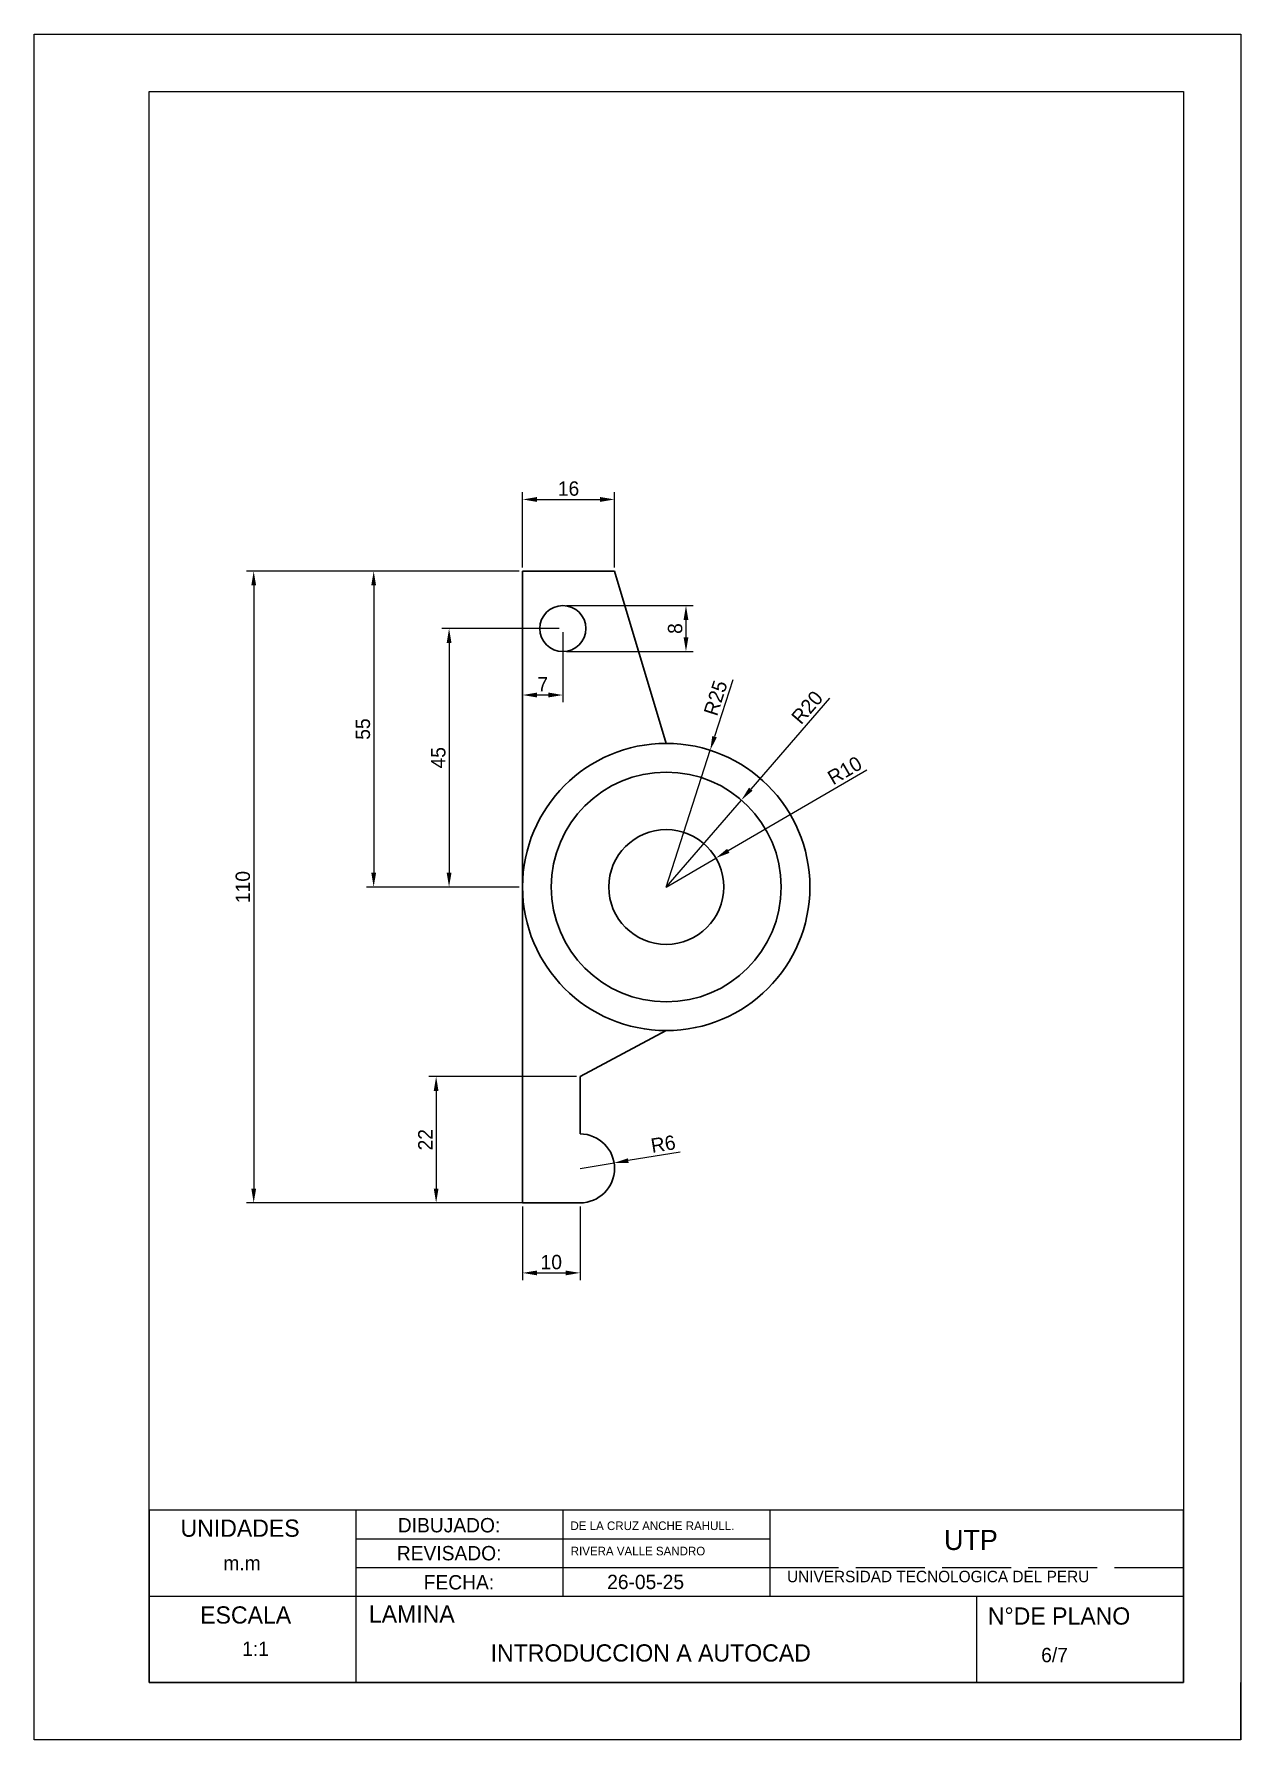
# Model space of a CAD drawing. Header units: millimetres. Extents: x 324 to 534, y -82 to 215.
import ezdxf

# ---------------------------------------------------------------- set-up
doc = ezdxf.new("R2010")
doc.units = ezdxf.units.MM
doc.linetypes.add('ACAD_ISO02W100', pattern=[15, 12, -3])
doc.dimstyles.new('ISO-25', dxfattribs={"dimtxt": 2.5, "dimasz": 2.5, "dimexe": 1.25, "dimexo": 0.625, "dimtad": 1, "dimtxsty": 'Standard', "dimcen": 2.5, "dimadec": 0, "dimazin": 0, "dimtfac": 1, "dimtmove": 0, "dimatfit": 3, "dimfxl": 1, "dimarcsym": 0})

# ---------------------------------------------------------------- blocks, each defined once
blk = doc.blocks.new('*D1')
at = {"color": 0, "lineweight": -2, "transparency": 16777216}
for p, q in [((469.13, 87.19), (445.03, 73.14)), ((434.23, 66.84), (442.87, 71.88))]:
    blk.add_line(p, q, dxfattribs=at)
at = {"color": 0, "transparency": 16777216}
blk.add_solid([(444.82, 73.5), (445.24, 72.78), (442.87, 71.88)], dxfattribs=at)
at = {"layer": 'Defpoints', "color": 0, "transparency": 16777216}
for p in [(442.87, 71.88), (434.23, 66.84)]:
    blk.add_point(p, dxfattribs=at)
at = {"color": 0, "transparency": 16777216, "insert": (465.3, 87.13), "char_height": 2.5, "attachment_point": 5, "rotation": 30.2508}
blk.add_mtext('R10', dxfattribs=at)
blk = doc.blocks.new('*D2')
at = {"color": 0, "lineweight": -2, "transparency": 16777216}
for p, q in [((462.63, 99.72), (448.94, 83.87)), ((434.23, 66.84), (447.31, 81.98))]:
    blk.add_line(p, q, dxfattribs=at)
at = {"color": 0, "transparency": 16777216}
blk.add_solid([(448.63, 84.14), (449.26, 83.6), (447.31, 81.98)], dxfattribs=at)
at = {"layer": 'Defpoints', "color": 0, "transparency": 16777216}
for p in [(447.31, 81.98), (434.23, 66.84)]:
    blk.add_point(p, dxfattribs=at)
at = {"color": 0, "transparency": 16777216, "insert": (458.76, 98.11), "char_height": 2.5, "attachment_point": 5, "rotation": 49.182}
blk.add_mtext('R20', dxfattribs=at)
blk = doc.blocks.new('*D3')
at = {"color": 0, "lineweight": -2, "transparency": 16777216}
for p, q in [((445.83, 102.94), (442.64, 93.02)), ((434.23, 66.84), (441.88, 90.64))]:
    blk.add_line(p, q, dxfattribs=at)
at = {"color": 0, "transparency": 16777216}
blk.add_solid([(442.25, 93.15), (443.04, 92.9), (441.88, 90.64)], dxfattribs=at)
at = {"layer": 'Defpoints', "color": 0, "transparency": 16777216}
for p in [(441.88, 90.64), (434.23, 66.84)]:
    blk.add_point(p, dxfattribs=at)
at = {"color": 0, "transparency": 16777216, "insert": (442.83, 99.75), "char_height": 2.5, "attachment_point": 5, "rotation": 72.1929}
blk.add_mtext('R25', dxfattribs=at)
blk = doc.blocks.new('*D4')
at = {"color": 0, "lineweight": -2, "transparency": 16777216}
for p, q in [((409.23, 122.47), (409.23, 135.57)), ((411.73, 134.32), (422.73, 134.32)), ((425.23, 122.47), (425.23, 135.57))]:
    blk.add_line(p, q, dxfattribs=at)
at = {"color": 0, "transparency": 16777216}
for points in [[(411.73, 134.74), (411.73, 133.9), (409.23, 134.32)], [(422.73, 134.74), (422.73, 133.9), (425.23, 134.32)]]:
    blk.add_solid(points, dxfattribs=at)
at = {"layer": 'Defpoints', "color": 0, "transparency": 16777216}
for p in [(425.23, 134.32), (409.23, 121.84), (425.23, 121.84)]:
    blk.add_point(p, dxfattribs=at)
at = {"color": 0, "transparency": 16777216, "insert": (417.23, 136.2), "char_height": 2.5, "attachment_point": 5}
blk.add_mtext('16', dxfattribs=at)
blk = doc.blocks.new('*D5')
at = {"color": 0, "lineweight": -2, "transparency": 16777216}
for p, q in [((409.23, 111.22), (409.23, 99.02)), ((416.24, 111.22), (416.24, 99.02)), ((413.74, 100.27), (411.73, 100.27))]:
    blk.add_line(p, q, dxfattribs=at)
at = {"color": 0, "transparency": 16777216}
for points in [[(411.73, 100.69), (411.73, 99.85), (409.23, 100.27)], [(413.74, 100.69), (413.74, 99.85), (416.24, 100.27)]]:
    blk.add_solid(points, dxfattribs=at)
at = {"layer": 'Defpoints', "color": 0, "transparency": 16777216}
for p in [(409.23, 111.84), (416.24, 111.84), (409.23, 100.27)]:
    blk.add_point(p, dxfattribs=at)
at = {"color": 0, "transparency": 16777216, "insert": (412.74, 102.15), "char_height": 2.5, "attachment_point": 5}
blk.add_mtext('7', dxfattribs=at)
blk = doc.blocks.new('*D6')
at = {"color": 0, "lineweight": -2, "transparency": 16777216}
for p, q in [((416.86, 115.84), (438.92, 115.84)), ((437.67, 113.34), (437.67, 110.34)), ((416.86, 107.84), (438.92, 107.84))]:
    blk.add_line(p, q, dxfattribs=at)
at = {"color": 0, "transparency": 16777216}
for points in [[(437.25, 113.34), (438.09, 113.34), (437.67, 115.84)], [(437.25, 110.34), (438.09, 110.34), (437.67, 107.84)]]:
    blk.add_solid(points, dxfattribs=at)
at = {"layer": 'Defpoints', "color": 0, "transparency": 16777216}
for p in [(416.24, 115.84), (416.24, 107.84), (437.67, 107.84)]:
    blk.add_point(p, dxfattribs=at)
at = {"color": 0, "transparency": 16777216, "insert": (435.79, 111.84), "char_height": 2.5, "attachment_point": 5, "rotation": 90}
blk.add_mtext('8', dxfattribs=at)
blk = doc.blocks.new('*D7')
at = {"color": 0, "lineweight": -2, "transparency": 16777216}
for p, q in [((415.61, 111.84), (395.19, 111.84)), ((396.44, 109.34), (396.44, 69.34)), ((408.61, 66.84), (395.19, 66.84))]:
    blk.add_line(p, q, dxfattribs=at)
at = {"color": 0, "transparency": 16777216}
for points in [[(396.02, 109.34), (396.86, 109.34), (396.44, 111.84)], [(396.02, 69.34), (396.86, 69.34), (396.44, 66.84)]]:
    blk.add_solid(points, dxfattribs=at)
at = {"layer": 'Defpoints', "color": 0, "transparency": 16777216}
for p in [(416.24, 111.84), (396.44, 66.84), (409.23, 66.84)]:
    blk.add_point(p, dxfattribs=at)
at = {"color": 0, "transparency": 16777216, "insert": (394.57, 89.34), "char_height": 2.5, "attachment_point": 5, "rotation": 90}
blk.add_mtext('45', dxfattribs=at)
blk = doc.blocks.new('*D8')
at = {"color": 0, "lineweight": -2, "transparency": 16777216}
for p, q in [((408.61, 121.84), (382.07, 121.84)), ((383.32, 119.34), (383.32, 69.34)), ((408.61, 66.84), (382.07, 66.84))]:
    blk.add_line(p, q, dxfattribs=at)
at = {"color": 0, "transparency": 16777216}
for points in [[(382.9, 119.34), (383.74, 119.34), (383.32, 121.84)], [(382.9, 69.34), (383.74, 69.34), (383.32, 66.84)]]:
    blk.add_solid(points, dxfattribs=at)
at = {"layer": 'Defpoints', "color": 0, "transparency": 16777216}
for p in [(409.23, 121.84), (383.32, 66.84), (409.23, 66.84)]:
    blk.add_point(p, dxfattribs=at)
at = {"color": 0, "transparency": 16777216, "insert": (381.45, 94.34), "char_height": 2.5, "attachment_point": 5, "rotation": 90}
blk.add_mtext('55', dxfattribs=at)
blk = doc.blocks.new('*D9')
at = {"color": 0, "lineweight": -2, "transparency": 16777216}
for p, q in [((408.61, 121.84), (361.19, 121.84)), ((362.44, 119.34), (362.44, 14.34)), ((408.61, 11.84), (361.19, 11.84))]:
    blk.add_line(p, q, dxfattribs=at)
at = {"color": 0, "transparency": 16777216}
for points in [[(362.02, 119.34), (362.86, 119.34), (362.44, 121.84)], [(362.02, 14.34), (362.86, 14.34), (362.44, 11.84)]]:
    blk.add_solid(points, dxfattribs=at)
at = {"layer": 'Defpoints', "color": 0, "transparency": 16777216}
for p in [(409.23, 121.84), (362.44, 11.84), (409.23, 11.84)]:
    blk.add_point(p, dxfattribs=at)
at = {"color": 0, "transparency": 16777216, "insert": (360.56, 66.84), "char_height": 2.5, "attachment_point": 5, "rotation": 90}
blk.add_mtext('110', dxfattribs=at)
blk = doc.blocks.new('*D10')
at = {"color": 0, "lineweight": -2, "transparency": 16777216}
for p, q in [((419.23, 17.84), (425.16, 18.8)), ((436.68, 20.67), (427.62, 19.2))]:
    blk.add_line(p, q, dxfattribs=at)
at = {"color": 0, "transparency": 16777216}
blk.add_solid([(427.56, 19.61), (427.69, 18.79), (425.16, 18.8)], dxfattribs=at)
at = {"layer": 'Defpoints', "color": 0, "transparency": 16777216}
for p in [(419.23, 17.84), (425.16, 18.8)]:
    blk.add_point(p, dxfattribs=at)
at = {"color": 0, "transparency": 16777216, "insert": (433.7, 22.09), "char_height": 2.5, "attachment_point": 5, "rotation": 9.2054}
blk.add_mtext('R6', dxfattribs=at)
blk = doc.blocks.new('*D11')
at = {"color": 0, "lineweight": -2, "transparency": 16777216}
for p, q in [((418.61, 33.84), (392.94, 33.84)), ((394.19, 31.34), (394.19, 14.34)), ((418.61, 11.84), (392.94, 11.84))]:
    blk.add_line(p, q, dxfattribs=at)
at = {"color": 0, "transparency": 16777216}
for points in [[(393.77, 31.34), (394.6, 31.34), (394.19, 33.84)], [(393.77, 14.34), (394.6, 14.34), (394.19, 11.84)]]:
    blk.add_solid(points, dxfattribs=at)
at = {"layer": 'Defpoints', "color": 0, "transparency": 16777216}
for p in [(419.23, 33.84), (394.19, 11.84), (419.23, 11.84)]:
    blk.add_point(p, dxfattribs=at)
at = {"color": 0, "transparency": 16777216, "insert": (392.31, 22.84), "char_height": 2.5, "attachment_point": 5, "rotation": 90}
blk.add_mtext('22', dxfattribs=at)
blk = doc.blocks.new('*D12')
at = {"color": 0, "lineweight": -2, "transparency": 16777216}
for p, q in [((409.23, 11.22), (409.23, -1.6)), ((419.23, 11.22), (419.23, -1.6)), ((411.73, -0.35), (416.73, -0.35))]:
    blk.add_line(p, q, dxfattribs=at)
at = {"color": 0, "transparency": 16777216}
for points in [[(411.73, 0.06), (411.73, -0.77), (409.23, -0.35)], [(416.73, 0.06), (416.73, -0.77), (419.23, -0.35)]]:
    blk.add_solid(points, dxfattribs=at)
at = {"layer": 'Defpoints', "color": 0, "transparency": 16777216}
for p in [(409.23, 11.84), (419.23, 11.84), (419.23, -0.35)]:
    blk.add_point(p, dxfattribs=at)
at = {"color": 0, "transparency": 16777216, "insert": (414.23, 1.52), "char_height": 2.5, "attachment_point": 5}
blk.add_mtext('10', dxfattribs=at)

msp = doc.modelspace()

# ---------------------------------------------------------------- linework, layer by layer
at = {"color": 61, "lineweight": 30, "true_color": 0xe5e878}
for p, q in [((409.234, 66.842), (409.234, 121.842)), ((409.234, 121.842), (425.234, 121.842)), ((425.234, 121.842), (434.234, 91.842)), ((409.234, 66.842), (409.234, 11.842)), ((419.234, 33.842), (434.234, 41.842)), ((419.234, 33.842), (419.234, 23.842)), ((409.234, 11.842), (419.234, 11.842))]:
    msp.add_line(p, q, dxfattribs=at)
for p, q in [((416.234, 121.844), (416.234, 121.842)), ((416.451, 121.842), (416.451, 121.844)), ((524.234, -41.658), (344.234, -41.658)), ((344.234, -41.658), (344.234, -71.658)), ((380.234, -41.658), (380.234, -71.658)), ((416.234, -41.658), (416.234, -56.658)), ((452.234, -41.658), (452.234, -56.658)), ((524.234, -71.658), (524.234, -41.658)), ((380.234, -46.658), (452.234, -46.658)), ((380.234, -51.658), (452.234, -51.658)), ((344.234, -56.658), (524.234, -56.658)), ((488.234, -56.658), (488.234, -71.658)), ((344.234, -71.658), (524.234, -71.658)), ((534.229, -81.658), (534.234, -71.658)), ((534.234, -71.658), (534.229, -71.658))]:
    msp.add_line(p, q)
at = {"linetype": 'ACAD_ISO02W100'}
msp.add_line((452.234, -51.658), (524.234, -51.658), dxfattribs=at)
for points in [[(324.229, 215.342), (534.229, 215.342), (534.229, -81.658), (324.229, -81.658)], [(344.234, 205.342), (524.234, 205.342), (524.234, -71.658), (344.234, -71.658)]]:
    msp.add_lwpolyline(points, close=True)
at = {"color": 61, "lineweight": 30, "true_color": 0xe5e878}
for centre, radius in [((416.237, 111.844), 4), ((434.234, 66.842), 25), ((434.234, 66.842), 20), ((434.234, 66.842), 10)]:
    msp.add_circle(centre, radius, dxfattribs=at)
msp.add_arc((419.234, 17.842), 6, 270, 90, dxfattribs=at)

# ---------------------------------------------------------------- texts
for s, height, p in [('UNIDADES', 3, (349.706, -46.292)), ('DIBUJADO:', 2.5, (387.518, -45.527)), ('DE LA CRUZ ANCHE RAHULL.', 1.5, (417.564, -45.125)), ('UTP', 3.5, (482.575, -48.594)), ('m.m', 2.5, (357.159, -52.132)), ('REVISADO:', 2.5, (387.349, -50.399)), ('RIVERA VALLE SANDRO', 1.5, (417.608, -49.531)), ('FECHA:', 2.5, (392.032, -55.47)), ('26-05-25', 2.5, (423.952, -55.406)), ('UNIVERSIDAD TECNOLOGICA DEL PERU', 2, (455.251, -54.21)), ('ESCALA', 3, (353.128, -61.409)), ('LAMINA', 3, (382.486, -61.229)), ('N°DE PLANO', 3, (490.193, -61.589)), ('1:1', 2.5, (360.435, -67.044)), ('INTRODUCCION A AUTOCAD', 3, (403.671, -68.018)), ('6/7', 2.5, (499.481, -68.135))]:
    msp.add_text(s, height=height).set_placement(p)

# ---------------------------------------------------------------- dimensions: what is measured, and where the dimension line sits
for base, p1, p2, picture, middle in [((425.234, 134.322), (409.234, 121.842), (425.234, 121.842), '*D4', (417.234, 136.197)), ((419.234, -0.353), (409.234, 11.842), (419.234, 11.842), '*D12', (414.234, 1.522))]:
    dim = msp.add_linear_dim(base=base, p1=p1, p2=p2, dimstyle='ISO-25')
    dim.commit()
    dim.dimension.update_dxf_attribs({"geometry": picture, "text_midpoint": middle})
for base, p1, p2, picture, middle in [((362.439, 11.842), (409.234, 121.842), (409.234, 11.842), '*D9', (360.564, 66.842)), ((437.67, 107.844), (416.237, 115.844), (416.237, 107.844), '*D6', (435.795, 111.844)), ((396.441, 66.842), (416.237, 111.844), (409.234, 66.842), '*D7', (394.566, 89.343)), ((394.186, 11.842), (419.234, 33.842), (419.234, 11.842), '*D11', (392.311, 22.842))]:
    dim = msp.add_linear_dim(base=base, p1=p1, p2=p2, angle=90, dimstyle='ISO-25')
    dim.commit()
    dim.dimension.update_dxf_attribs({"geometry": picture, "text_midpoint": middle})
dim = msp.add_linear_dim(base=(383.321, 66.842), p1=(409.234, 121.842), p2=(409.234, 66.842), angle=90, dimstyle='ISO-25')
dim.commit()
dim.dimension.update_dxf_attribs({"geometry": '*D8', "text_midpoint": (383.321, 94.342), "dimtype": 160})
dim = msp.add_aligned_dim(p1=(416.237, 111.844), p2=(409.234, 111.844), distance=11.574, dimstyle='ISO-25')
dim.commit()
dim.dimension.update_dxf_attribs({"geometry": '*D5', "text_midpoint": (412.735, 102.145)})
dim = msp.add_radius_dim(center=(434.234, 66.842), mpoint=(441.879, 90.644), dimstyle='ISO-25')
dim.commit()
dim.dimension.update_dxf_attribs({"geometry": '*D3', "text_midpoint": (442.834, 99.746)})
for center, mpoint, picture, middle in [((434.234, 66.842), (447.307, 81.977), '*D2', (460.18, 96.882)), ((434.234, 66.842), (442.872, 71.88), '*D1', (466.249, 85.513)), ((419.234, 17.842), (425.157, 18.801), '*D10', (434.003, 20.235))]:
    dim = msp.add_radius_dim(center=center, mpoint=mpoint, dimstyle='ISO-25')
    dim.commit()
    dim.dimension.update_dxf_attribs({"geometry": picture, "text_midpoint": middle, "dimtype": 164})

doc.saveas('drawing.dxf')
